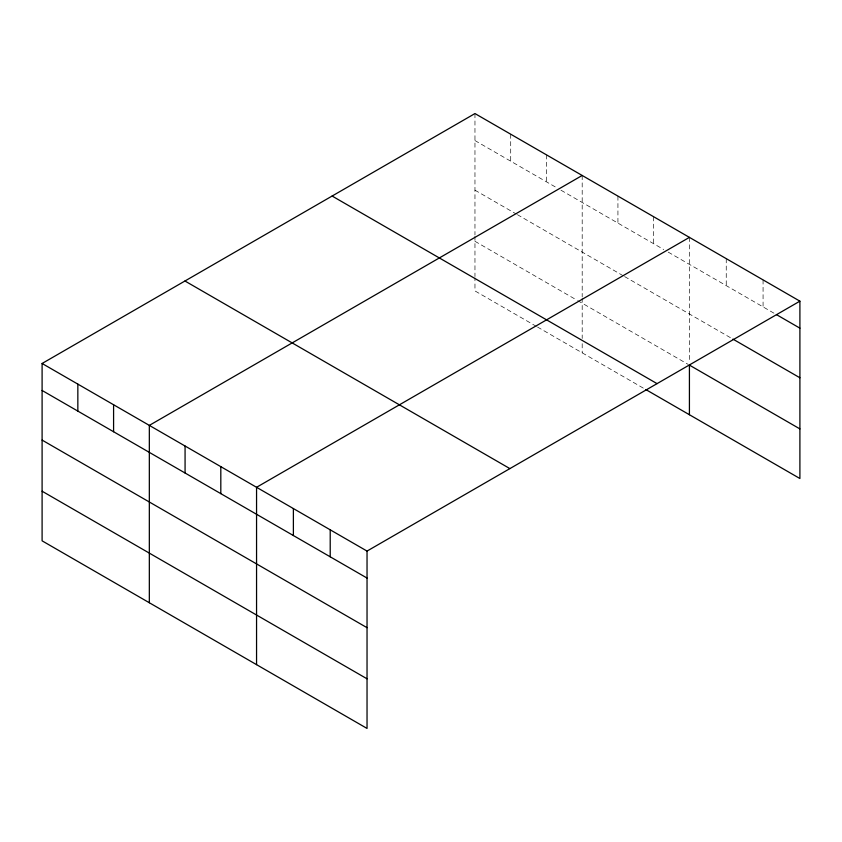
<?xml version="1.0" encoding="UTF-8"?>
<svg xmlns="http://www.w3.org/2000/svg" width="842" height="842" viewBox="0 0 842 842"><rect width="100%" height="100%" fill="white"/><g stroke="black" fill="none" stroke-linecap="round" stroke-linejoin="round"><path stroke-width="0.63" stroke-dasharray="4.21 3.16" d="M474.962 113.565L474.962 234.907M474.962 140.561L556.509 187.629M560.972 190.208L663.728 249.537M668.201 252.116L774.23 313.34M474.962 190.176L516.293 214.036M517.409 214.678L623.522 275.944M624.638 276.586L731.824 338.473M474.962 241.296L576.612 299.984M577.728 300.626L688.303 364.47M536.396 326.391L474.962 290.922L474.962 277.86M537.512 327.033L643.625 388.299M763.073 279.902L763.073 306.898M726.246 258.641L726.246 285.638M689.419 237.381L689.419 362.555M653.676 216.741L653.676 243.738M617.933 196.112L617.933 223.098M582.19 175.473L582.19 296.816M582.19 298.1L582.19 338.463M582.19 343.683L582.19 352.83M546.447 154.844L546.447 181.83M510.705 134.204L510.705 161.19M474.962 236.192L474.962 276.555"/><path stroke-width="1.26" d="M799.9 301.162L367.038 551.078L367.038 728.435L42.1 540.838L42.1 363.481L474.962 113.565L799.9 301.162L799.9 478.519L645.867 389.583M582.19 175.473L149.329 425.389L149.329 602.746M689.419 237.381L256.557 487.297L256.557 664.654M776.461 314.624L799.9 328.159M732.94 339.115L799.9 377.774M799.9 428.904L689.419 365.112L689.419 414.738M332.116 196.039L657.055 383.636M184.945 281.007L509.884 468.605M42.1 363.481L367.038 551.078M42.1 390.467L367.038 578.065M42.1 440.092L367.038 627.69M42.1 491.212L367.038 678.81M330.211 529.818L330.211 556.804M293.384 508.557L293.384 535.544M220.815 466.657L220.815 493.654M185.072 446.028L185.072 473.015M113.586 404.749L113.586 431.746M77.843 384.12L77.843 411.107"/></g></svg>
